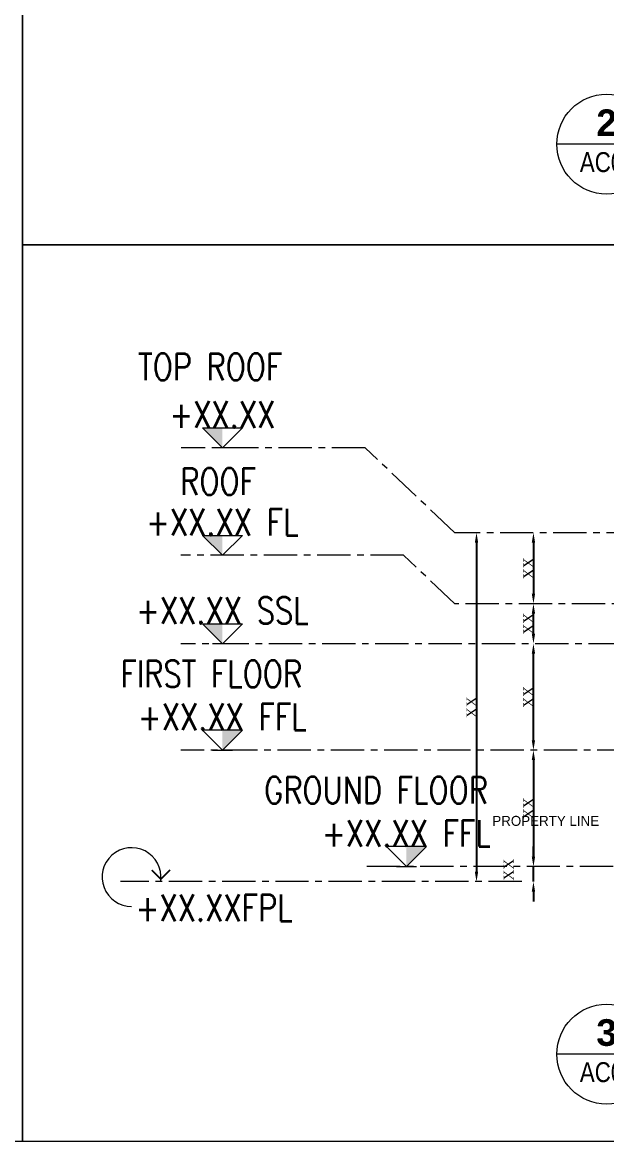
# Model space of a CAD drawing. Header units: millimetres. Extents: x -9083 to 924194, y -232449 to 321637.
# Drawn here: x 24333 to 33107, y -232449 to -215630 of the extents above; entities that cross this region are included whole.
import ezdxf
from ezdxf.enums import TextEntityAlignment as Align

# ---------------------------------------------------------------- set-up
doc = ezdxf.new("R2010")
doc.units = ezdxf.units.MM
doc.header["$LTSCALE"] = 400
doc.header["$MEASUREMENT"] = 0
doc.header["$PDMODE"] = 3
doc.linetypes.add('CENTER', pattern=[2, 1.25, -0.25, 0.25, -0.25])
doc.linetypes.add('CENTERX2', pattern=[4, 2.5, -0.5, 0.5, -0.5])
doc.layers.get('Defpoints').update_dxf_attribs({"color": 8, "lineweight": 5})
doc.layers.add('AXIES', color=7, linetype='CENTER', lineweight=0, true_color=0x949596)
for name, color, linetype, lineweight in [('GENERAL TEXT', 4, 'Continuous', 5), ('LEVEL SYMBOL', 8, 'Continuous', 5), ('LEVELS', 251, 'Continuous', 5), ('REFER TILTLE 100', 7, 'Continuous', 5), ('ROOMS DIMENSION', 3, 'Continuous', 5), ('TEXT DRAWING TITLE', 7, 'Continuous', 5)]:
    doc.layers.add(name, color=color, linetype=linetype, lineweight=lineweight)
doc.styles.add('arial', font='arial.ttf', dxfattribs={"width": 0.8, "height": 2.2})
doc.styles.add('ARIAL-TITLE', font='arialbd.ttf')
doc.styles.add('ROMAN', font='times.ttf')
doc.styles.add('ROMANS-TITLE', font='ROMANS.shx', dxfattribs={"width": 0.8})
doc.styles.get("Standard").update_dxf_attribs({"font": 'GOTHIC.TTF', "height": 220})
doc.dimstyles.new('ROOMS DIM', dxfattribs={"dimtxt": 150, "dimasz": 150, "dimexe": 0.06, "dimexo": 0.06, "dimgap": 0.03, "dimtad": 1, "dimtoh": 1, "dimdec": 0, "dimlfac": 0.1, "dimzin": 13, "dimdsep": 46, "dimtxsty": 'ROMAN', "dimcen": 0.09, "dimdle": 0.06, "dimse1": 1, "dimse2": 1, "dimclrd": 256, "dimclre": 256, "dimclrt": 3, "dimadec": 0, "dimazin": 0, "dimtfac": 1, "dimtdec": 0, "dimtix": 1, "dimtmove": 2, "dimatfit": 3, "dimfxl": 0.06, "dimtolj": 1, "dimtzin": 0, "dimarcsym": 0})

# ---------------------------------------------------------------- blocks, each defined once
blk = doc.blocks.new('*D27')
at = {"layer": 'Defpoints', "color": 0, "transparency": 16777216}
for p in [(31608, -223300), (32008, -224367), (32008, -224367)]:
    blk.add_point(p, dxfattribs=at)
at = {"layer": 'ROOMS DIMENSION', "lineweight": -2, "transparency": 16777216}
blk.add_line((32008, -223450), (32008, -224217), dxfattribs=at)
at = {"layer": 'ROOMS DIMENSION', "transparency": 16777216}
for points in [[(31983, -223450), (32033, -223450), (32008, -223300)], [(31983, -224217), (32033, -224217), (32008, -224367)]]:
    blk.add_solid(points, dxfattribs=at)
at = {"layer": 'ROOMS DIMENSION', "color": 3, "lineweight": 0, "transparency": 16777216, "insert": (31933, -223834), "char_height": 150, "attachment_point": 5, "rotation": 90, "style": 'ROMAN'}
blk.add_mtext('\\A1;XX', dxfattribs=at)
blk = doc.blocks.new('*D28')
at = {"layer": 'Defpoints', "color": 0, "transparency": 16777216}
for p in [(32008, -226567, 0), (32008, -228317), (32008, -228317)]:
    blk.add_point(p, dxfattribs=at)
at = {"layer": 'ROOMS DIMENSION', "lineweight": -2, "transparency": 16777216}
blk.add_line((32008, -226717), (32008, -228167), dxfattribs=at)
at = {"layer": 'ROOMS DIMENSION', "transparency": 16777216}
for points in [[(31983, -226717), (32033, -226717), (32008, -226567)], [(31983, -228167), (32033, -228167), (32008, -228317)]]:
    blk.add_solid(points, dxfattribs=at)
at = {"layer": 'ROOMS DIMENSION', "color": 3, "lineweight": 0, "transparency": 16777216, "insert": (31933, -227442), "char_height": 150, "attachment_point": 5, "rotation": 90, "style": 'ROMAN'}
blk.add_mtext('\\A1;XX', dxfattribs=at)
blk = doc.blocks.new('*D29')
at = {"layer": 'Defpoints', "color": 0, "transparency": 16777216}
for p in [(32008, -228317), (32008, -228317), (32606, -228542, 0)]:
    blk.add_point(p, dxfattribs=at)
at = {"layer": 'ROOMS DIMENSION', "lineweight": -2, "transparency": 16777216}
for p, q in [((32008, -228167), (32008, -228017)), ((32008, -228542), (32008, -228317)), ((32008, -228692), (32008, -228842))]:
    blk.add_line(p, q, dxfattribs=at)
at = {"layer": 'ROOMS DIMENSION', "transparency": 16777216}
for points in [[(31983, -228167), (32033, -228167), (32008, -228317)], [(31983, -228692), (32033, -228692), (32008, -228542)]]:
    blk.add_solid(points, dxfattribs=at)
at = {"layer": 'ROOMS DIMENSION', "color": 3, "lineweight": 0, "transparency": 16777216, "insert": (31636, -228363), "char_height": 150, "attachment_point": 5, "rotation": 90, "style": 'ROMAN'}
blk.add_mtext('\\A1;XX', dxfattribs=at)
blk = doc.blocks.new('*D30')
at = {"layer": 'Defpoints', "color": 0, "transparency": 16777216}
for p in [(31153, -223300), (31153, -228542), (31153, -228542)]:
    blk.add_point(p, dxfattribs=at)
at = {"layer": 'ROOMS DIMENSION', "lineweight": -2, "transparency": 16777216}
blk.add_line((31153, -223450), (31153, -228392), dxfattribs=at)
at = {"layer": 'ROOMS DIMENSION', "transparency": 16777216}
for points in [[(31128, -223450), (31178, -223450), (31153, -223300)], [(31128, -228392), (31178, -228392), (31153, -228542)]]:
    blk.add_solid(points, dxfattribs=at)
at = {"layer": 'ROOMS DIMENSION', "color": 3, "lineweight": 0, "transparency": 16777216, "insert": (31078, -225921), "char_height": 150, "attachment_point": 5, "rotation": 90, "style": 'ROMAN'}
blk.add_mtext('\\A1;XX', dxfattribs=at)
blk = doc.blocks.new('*D31')
at = {"layer": 'Defpoints', "color": 0, "transparency": 16777216}
for p in [(32008, -224367), (32008, -224367), (32008, -224967)]:
    blk.add_point(p, dxfattribs=at)
at = {"layer": 'ROOMS DIMENSION', "lineweight": -2, "transparency": 16777216}
blk.add_line((32008, -224817), (32008, -224517), dxfattribs=at)
at = {"layer": 'ROOMS DIMENSION', "transparency": 16777216}
for points in [[(31983, -224517), (32033, -224517), (32008, -224367)], [(31983, -224817), (32033, -224817), (32008, -224967)]]:
    blk.add_solid(points, dxfattribs=at)
at = {"layer": 'ROOMS DIMENSION', "color": 3, "lineweight": 0, "transparency": 16777216, "insert": (31933, -224667), "char_height": 150, "attachment_point": 5, "rotation": 90, "style": 'ROMAN'}
blk.add_mtext('\\A1;XX', dxfattribs=at)
blk = doc.blocks.new('*D32')
at = {"layer": 'Defpoints', "color": 0, "transparency": 16777216}
for p in [(32008, -224967), (32008, -224967), (32008, -226567)]:
    blk.add_point(p, dxfattribs=at)
at = {"layer": 'ROOMS DIMENSION', "lineweight": -2, "transparency": 16777216}
blk.add_line((32008, -226417), (32008, -225117), dxfattribs=at)
at = {"layer": 'ROOMS DIMENSION', "transparency": 16777216}
for points in [[(31983, -225117), (32033, -225117), (32008, -224967)], [(31983, -226417), (32033, -226417), (32008, -226567)]]:
    blk.add_solid(points, dxfattribs=at)
at = {"layer": 'ROOMS DIMENSION', "color": 3, "lineweight": 0, "transparency": 16777216, "insert": (31933, -225767), "char_height": 150, "attachment_point": 5, "rotation": 90, "style": 'ROMAN'}
blk.add_mtext('\\A1;XX', dxfattribs=at)
blk = doc.blocks.new('A$C977231d2')
at = {"layer": 'Defpoints'}
blk.add_lwpolyline([(-120, 0), (-823, 0), (-823, 576), (-120, 576)], close=True, dxfattribs=at)
blk = doc.blocks.new('A-DETAIL-TITLE-100')
at = {"layer": 'TEXT DRAWING TITLE', "linetype": 'Continuous'}
blk.add_line((0, 0), (-1500, 0), dxfattribs=at)
blk.add_circle((-750, 0), 750, dxfattribs=at)
at = {"layer": 'TEXT DRAWING TITLE', "style": 'ARIAL-TITLE'}
for tag, p, height in [('TITLE1', (450, 937), 500), ('SCALE1', (450, -480), 300), ('SCALE2', (2479, -480), 300)]:
    blk.add_attdef(tag, p, '', height=height, dxfattribs=at)
at = {"layer": 'TEXT DRAWING TITLE', "color": 7, "style": 'ARIAL-TITLE'}
blk.add_attdef('TITLE2_001', (435, 228), '', height=500, dxfattribs=at)
at = {"layer": 'TEXT DRAWING TITLE', "linetype": 'Continuous', "style": 'ARIAL-TITLE'}
blk.add_attdef('DRWG-NO', text='', height=400, dxfattribs=at).set_placement((-751, 326), align=Align.MIDDLE)
at = {"layer": 'TEXT DRAWING TITLE', "linetype": 'Continuous', "style": 'arial', "width": 0.8}
blk.add_attdef('DRAWING-REF', text='', height=300, dxfattribs=at).set_placement((-735, -270), align=Align.MIDDLE)
blk = doc.blocks.new('A-LVL_EL-SEC')
at = {"layer": 'LEVEL SYMBOL', "color": 5, "ltscale": 800}
blk.add_line((-150, 0), (150, 0), dxfattribs=at)
at = {"layer": 'LEVEL SYMBOL'}
blk.add_lwpolyline([(-300, 300), (0, 0), (300, 300), (-300, 300)], dxfattribs=at)
blk.add_solid([(0, 300), (300, 300), (0, 0)], dxfattribs=at)
at = {"layer": 'LEVEL SYMBOL', "color": 1, "ltscale": 800, "style": 'ROMANS-TITLE', "width": 0.8}
blk.add_attdef('FLOOR-LEVEL', text='', height=200, dxfattribs=at).set_placement((0, 580), align=Align.MIDDLE)
blk = doc.blocks.new('A$Ca606c626')
at = {"layer": 'LEVELS', "ltscale": 800, "const_width": 25}
blk.add_lwpolyline([(465, 156), (603, 19), (740, 157)], dxfattribs=at)
at = {"layer": 'LEVELS', "ltscale": 800}
blk.add_arc((161, 50), 442, 353.4864, 270, dxfattribs=at)

msp = doc.modelspace()

# ---------------------------------------------------------------- linework, layer by layer
at = {"layer": 'AXIES', "linetype": 'CENTERX2', "lineweight": 0, "ltscale": 0.5}
for p, q in [((43733.4864, -224967.07079, 0.00192), (26711.54933, -224967.07079)), ((35865.21122, -226567.07079), (26711.54936, -226567.07079)), ((34806.77297, -228317.07079), (29475.53171, -228317.07079)), ((31832.38503, -228542.07079, -0.00096), (25805.68451, -228542.07079, -0.00096))]:
    msp.add_line(p, q, dxfattribs=at)
at = {"layer": 'AXIES', "color": 251, "linetype": 'CENTERX2', "lineweight": 0, "ltscale": 0.5}
for points in [[(40805.89594, -223300.07079), (30826.16681, -223300.07079), (29479.17359, -222021.27927), (26717.50299, -222021.27927)], [(35486.86727, -224367.07079), (30826.16681, -224367.07079), (30058.93775, -223638.68849), (26711.54933, -223638.68849)]]:
    msp.add_lwpolyline(points, dxfattribs=at)
at = {"layer": 'Defpoints', "lineweight": 0}
msp.add_lwpolyline([(907.14212, -199316.02536), (24333.33333, -199316.02536), (24333.33333, -232449.37784), (907.14212, -232449.37784)], close=True, dxfattribs=at)
at = {"layer": 'Defpoints'}
for points in [[(24333.33333, -205809.70699), (47766.7818, -205809.70699), (47766.7818, -218974.20286), (24333.33333, -218974.20286)], [(24333.33333, -218974.20286), (47779.50929, -218974.20286), (47779.50929, -232449.41425), (24333.33333, -232449.41425)]]:
    msp.add_lwpolyline(points, close=True, dxfattribs=at)

# ---------------------------------------------------------------- block references
at = {"layer": 'Defpoints', "xscale": 100, "yscale": 100, "zscale": 100}
msp.add_blockref('A$C977231d2', (83200, -232449.41425), dxfattribs=at)
at = {"layer": 'LEVEL SYMBOL', "lineweight": 0, "ltscale": 800}
ref = msp.add_blockref('A-LVL_EL-SEC', (27336.54934, -222021.27927), dxfattribs=dict(at, xscale=-1))
ref.add_attrib('FLOOR-LEVEL', '+XX.XX', dxfattribs={"color": 1, "ltscale": 800, "height": 400, "style": 'ROMANS-TITLE', "width": 0.8}).set_placement((27336.54934, -221521.27927), align=Align.MIDDLE)
ref = msp.add_blockref('A-LVL_EL-SEC', (27336.54934, -223638.68849), dxfattribs=dict(at, xscale=-1))
ref.add_attrib('FLOOR-LEVEL', '+XX.XX FL', dxfattribs={"color": 1, "ltscale": 800, "height": 400, "style": 'ROMANS-TITLE', "width": 0.8}).set_placement((27336.54934, -223138.68849), align=Align.MIDDLE)
ref = msp.add_blockref('A-LVL_EL-SEC', (27336.54934, -224967.0708), dxfattribs=dict(at, xscale=-1))
ref.add_attrib('FLOOR-LEVEL', '+XX.XX SSL', dxfattribs={"color": 1, "ltscale": 800, "height": 400, "style": 'ROMANS-TITLE', "width": 0.8}).set_placement((27336.54934, -224467.0708), align=Align.MIDDLE)
ref = msp.add_blockref('A-LVL_EL-SEC', (27336.54933, -226567.07079), dxfattribs=at)
ref.add_attrib('FLOOR-LEVEL', '+XX.XX FFL', dxfattribs={"color": 1, "ltscale": 800, "height": 400, "style": 'ROMANS-TITLE', "width": 0.8}).set_placement((27336.54933, -226067.07079), align=Align.MIDDLE)
ref = msp.add_blockref('A-LVL_EL-SEC', (30100.53171, -228317.07079), dxfattribs=at)
ref.add_attrib('FLOOR-LEVEL', '+XX.XX FFL', dxfattribs={"color": 1, "ltscale": 800, "height": 400, "style": 'ROMANS-TITLE', "width": 0.8}).set_placement((30100.53171, -227817.07079), align=Align.MIDDLE)
at = {"layer": 'LEVELS', "lineweight": 0}
msp.add_blockref('A$Ca606c626', (25811.19281, -228524.17133, 0.00096), dxfattribs=at)
at = {"layer": 'TEXT DRAWING TITLE'}
ref = msp.add_blockref('A-DETAIL-TITLE-100', (33858.72142, -217460.61934), dxfattribs=at)
ref.add_attrib('TITLE2_001', 'FRONT ELEVATION', (34257.22074, -217232.14594), dxfattribs={"layer": 'REFER TILTLE 100', "color": 7, "height": 500, "style": 'ARIAL-TITLE'})
ref.add_attrib('DRWG-NO', '2', dxfattribs={"layer": 'REFER TILTLE 100', "linetype": 'Continuous', "height": 400, "style": 'ARIAL-TITLE'}).set_placement((33107.62017, -217135.11092), align=Align.MIDDLE)
ref.add_attrib('DRAWING-REF', 'AC01', dxfattribs={"layer": 'REFER TILTLE 100', "linetype": 'Continuous', "height": 300, "style": 'arial', "width": 0.8}).set_placement((33124.12272, -217730.48428), align=Align.MIDDLE)
ref.add_attrib('SCALE1', 'SCALE', (34308.72142, -217941.11537), dxfattribs={"layer": 'REFER TILTLE 100', "height": 300, "style": 'ARIAL-TITLE'})
ref.add_attrib('SCALE2', '1:150', (36337.72142, -217941.11537), dxfattribs={"layer": 'REFER TILTLE 100', "height": 300, "style": 'ARIAL-TITLE'})
ref = msp.add_blockref('A-DETAIL-TITLE-100', (33858.72142, -231135.7311), dxfattribs=at)
ref.add_attrib('TITLE2_001', 'SECTION THRU B - B', (34283.48267, -230907.2577), dxfattribs={"layer": 'REFER TILTLE 100', "color": 7, "height": 500, "style": 'ARIAL-TITLE'})
ref.add_attrib('DRWG-NO', '3', dxfattribs={"layer": 'REFER TILTLE 100', "linetype": 'Continuous', "height": 400, "style": 'ARIAL-TITLE'}).set_placement((33107.62017, -230810.22268), align=Align.MIDDLE)
ref.add_attrib('DRAWING-REF', 'AC01', dxfattribs={"layer": 'REFER TILTLE 100', "linetype": 'Continuous', "height": 300, "style": 'arial', "width": 0.8}).set_placement((33124.12272, -231405.59604), align=Align.MIDDLE)
ref.add_attrib('SCALE1', 'SCALE', (34308.72142, -231616.22713), dxfattribs={"layer": 'REFER TILTLE 100', "height": 300, "style": 'ARIAL-TITLE'})
ref.add_attrib('SCALE2', '1:150', (36337.72142, -231616.22713), dxfattribs={"layer": 'REFER TILTLE 100', "height": 300, "style": 'ARIAL-TITLE'})

# ---------------------------------------------------------------- texts
at = {"layer": 'GENERAL TEXT', "lineweight": 0, "insert": (32192.54856, -227554.61956, 0.00096), "char_height": 150, "width": 2774.0642767, "attachment_point": 2}
msp.add_mtext('\\A1;PROPERTY LINE', dxfattribs=at)
at = {"layer": 'LEVELS', "lineweight": 0, "ltscale": 800, "char_height": 400, "width": 10000, "attachment_point": 1, "style": 'ROMANS-TITLE'}
for s, insert in [('\\pi3773.33333;{\\C1;TOP ROOF} ', (22297.14291, -220606.40498, 0.00007)), ('\\pi4405.71429;{\\C1;ROOF} ', (22297.14291, -222328.25293, 0.00007)), ('\\pi3499.04762;{\\C1;FIRST FLOOR}', (22306.92983, -225221.87226)), ('\\pi3140.95238;{\\C1;GROUND FLOOR}', (24823.42934, -226969.72575)), ('\\pi3727.61905;{\\C1;+XX.XXFPL}', (22306.92983, -228736.21192))]:
    msp.add_mtext(s, dxfattribs=dict(at, insert=insert))

# ---------------------------------------------------------------- dimensions: what is measured, and where the dimension line sits
at = {"layer": 'ROOMS DIMENSION', "lineweight": 0}
for base, p1, p2, picture, middle in [((31153.36484, -228542.1389, 0.00048), (31153.36484, -223300.1389, 0.00048), (31153.36484, -228542.1389, 0.00048), '*D30', (31078.33484, -225921.1389, 0.00048)), ((32008.32716, -224367.1389, 0.00048), (31608.32716, -223300.1389, 0.00048), (32008.32716, -224367.1389, 0.00048), '*D27', (31933.29716, -223833.6389, 0.00048)), ((32008.32716, -224367.1389, 0.00045), (32008.32716, -224967.1389, 0.00045), (32008.32716, -224367.1389, 0.00045), '*D31', (31933.29716, -224667.1389, 0.00045)), ((32008.32716, -224967.1389), (32008.32716, -226567.1389), (32008.32716, -224967.1389), '*D32', (31933.29716, -225767.1389)), ((32008.32716, -228317.1389, 0.00048), (32008.32716, -226567.1389), (32008.32716, -228317.1389, 0.00048), '*D28', (31933.29716, -227442.1389, 0.00048))]:
    dim = msp.add_linear_dim(base=base, p1=p1, p2=p2, angle=90, text='XX', dimstyle='ROOMS DIM', dxfattribs=at)
    dim.commit()
    dim.dimension.update_dxf_attribs({"geometry": picture, "text_midpoint": middle})
dim = msp.add_linear_dim(base=(32008.32716, -228317.1389, 0.00048), p1=(32606.25338, -228542.1389, 0.00096), p2=(32008.32716, -228317.1389, 0.00048), angle=90, text='XX', dimstyle='ROOMS DIM', dxfattribs=at)
dim.commit()
dim.dimension.update_dxf_attribs({"geometry": '*D29', "text_midpoint": (31636.13026, -228362.53001, 0.00048), "dimtype": 128})

doc.saveas('drawing.dxf')
